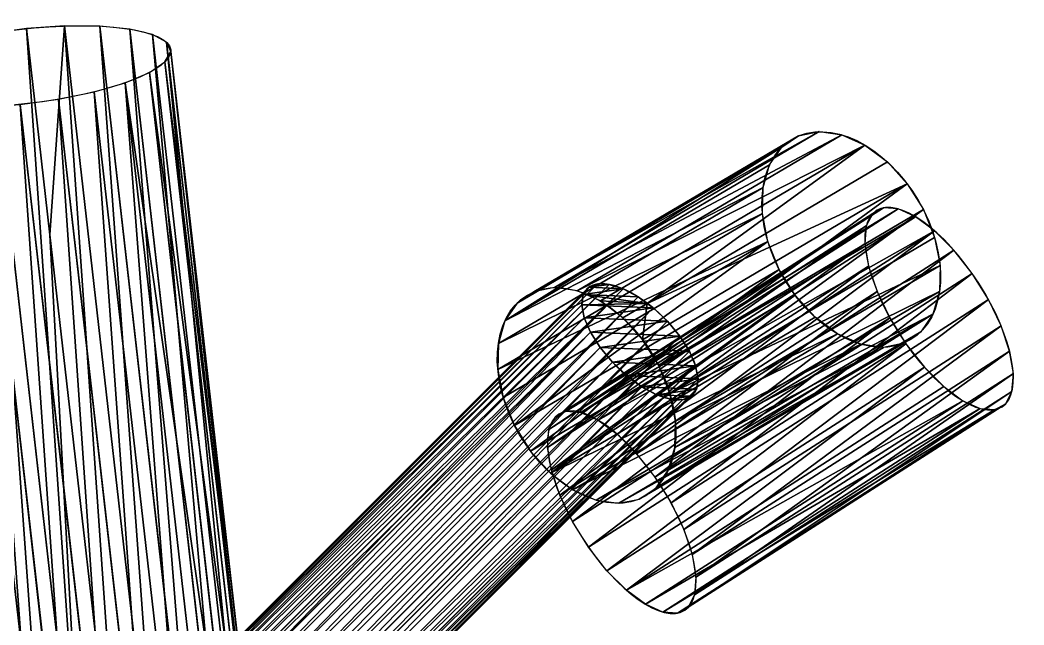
# Model space of a CAD drawing. Extents: x -53.3 to 43.9, y -14.4 to 31.2.
# Drawn here: x -0.81 to 15.93, y 10.02 to 20.11 of the extents above; entities that cross this region are included whole.
import ezdxf

# ---------------------------------------------------------------- set-up
doc = ezdxf.new("R2010")
doc.units = 0
doc.header["$MEASUREMENT"] = 0
doc.layers.get('0').update_dxf_attribs({"color": 13, "linetype": 'CONTINUOUS'})

msp = doc.modelspace()

# ---------------------------------------------------------------- linework, layer by layer
at = {"color": 0}
for p, q in [((-0.314, 16.524, 24.672), (-0.706, 19.966, 23.771)), ((-0.314, 16.524, 24.672), (-0.706, 19.966, 23.771)), ((1.559, 5.706, 27.405), (-0.072, 20.009, 23.658)), ((1.559, 5.706, 27.405), (-0.072, 20.009, 23.658)), ((2.147, 5.703, 27.137), (0.516, 20.006, 23.39)), ((2.147, 5.703, 27.137), (0.516, 20.006, 23.39)), ((2.647, 5.654, 26.732), (1.017, 19.957, 22.985)), ((2.647, 5.654, 26.732), (1.017, 19.957, 22.985)), ((0.286, 5.578, 27.467), (-1.344, 19.88, 23.72)), ((0.286, 5.578, 27.467), (-1.344, 19.88, 23.72)), ((3.26, 5.435, 25.628), (1.63, 19.738, 21.881)), ((3.26, 5.435, 25.628), (1.63, 19.738, 21.881)), ((3.33, 5.28, 25.005), (1.7, 19.582, 21.258)), ((3.33, 5.28, 25.005), (1.7, 19.582, 21.258)), ((3.232, 5.107, 24.39), (1.602, 19.41, 20.643)), ((3.232, 5.107, 24.39), (1.602, 19.41, 20.643)), ((2.974, 4.93, 23.825), (1.344, 19.233, 20.079)), ((2.974, 4.93, 23.825), (1.344, 19.233, 20.079)), ((2.572, 4.759, 23.349), (0.942, 19.062, 19.602)), ((2.572, 4.759, 23.349), (0.942, 19.062, 19.602)), ((1.456, 4.484, 22.784), (-0.174, 18.787, 19.038)), ((1.456, 4.484, 22.784), (-0.174, 18.787, 19.038)), ((2.054, 4.607, 22.994), (0.424, 18.91, 19.247)), ((2.054, 4.607, 22.994), (0.424, 18.91, 19.247)), ((0.183, 4.355, 22.847), (-1.447, 18.658, 19.1)), ((0.183, 4.355, 22.847), (-1.447, 18.658, 19.1)), ((0.818, 4.398, 22.734), (-0.813, 18.701, 18.987)), ((0.818, 4.398, 22.734), (-0.813, 18.701, 18.987)), ((12.173, 18.176, 65.829), (7.759, 15.576, 61.245)), ((12.173, 18.176, 65.829), (7.759, 15.576, 61.245)), ((12.515, 18.247, 65.461), (8.1, 15.647, 60.876)), ((12.515, 18.247, 65.461), (8.1, 15.647, 60.876)), ((12.893, 18.194, 65.127), (8.478, 15.595, 60.542)), ((12.893, 18.194, 65.127), (8.478, 15.595, 60.542)), ((11.892, 17.988, 66.207), (7.477, 15.388, 61.623)), ((11.892, 17.988, 66.207), (7.477, 15.388, 61.623)), ((13.281, 18.023, 64.849), (8.867, 15.423, 60.265)), ((13.281, 18.023, 64.849), (8.867, 15.423, 60.265)), ((11.689, 17.695, 66.568), (7.275, 15.095, 61.984)), ((11.689, 17.695, 66.568), (7.275, 15.095, 61.984)), ((13.655, 17.745, 64.648), (9.645, 15.383, 60.484)), ((13.655, 17.745, 64.648), (9.645, 15.383, 60.484)), ((11.58, 17.317, 66.888), (7.165, 14.717, 62.304)), ((11.58, 17.317, 66.888), (7.165, 14.717, 62.304)), ((13.59, 16.977, 58.528), (8.296, 13.584, 61.307)), ((13.59, 16.977, 58.528), (8.296, 13.584, 61.307)), ((13.834, 16.96, 58.972), (8.54, 13.566, 61.752)), ((13.834, 16.96, 58.972), (8.54, 13.566, 61.752)), ((14.255, 16.947, 64.522), (9.84, 14.348, 59.937)), ((14.255, 16.947, 64.522), (9.84, 14.348, 59.937)), ((11.57, 16.88, 67.145), (7.156, 14.28, 62.561)), ((11.57, 16.88, 67.145), (7.156, 14.28, 62.561)), ((13.409, 16.88, 58.064), (8.115, 13.486, 60.844)), ((13.409, 16.88, 58.064), (8.115, 13.486, 60.844)), ((14.125, 16.829, 59.367), (8.831, 13.435, 62.146)), ((14.125, 16.829, 59.367), (8.831, 13.435, 62.146)), ((13.303, 16.674, 57.613), (8.009, 13.281, 60.392)), ((13.303, 16.674, 57.613), (8.009, 13.281, 60.392)), ((14.443, 16.594, 59.685), (9.149, 13.2, 62.464)), ((14.443, 16.594, 59.685), (9.149, 13.2, 62.464)), ((0.924, 5.663, 27.517), (-0.314, 16.524, 24.672)), ((0.924, 5.663, 27.517), (-0.314, 16.524, 24.672)), ((11.662, 16.413, 67.322), (7.248, 13.813, 62.737)), ((11.662, 16.413, 67.322), (7.248, 13.813, 62.737)), ((14.441, 16.483, 64.606), (10.027, 13.883, 60.021)), ((14.441, 16.483, 64.606), (10.027, 13.883, 60.021)), ((13.281, 16.375, 57.204), (7.987, 12.981, 59.983)), ((13.281, 16.375, 57.204), (7.987, 12.981, 59.983)), ((14.765, 16.27, 59.904), (9.472, 12.876, 62.683)), ((14.765, 16.27, 59.904), (9.472, 12.876, 62.683)), ((11.848, 15.949, 67.406), (7.434, 13.349, 62.821)), ((11.848, 15.949, 67.406), (7.434, 13.349, 62.821)), ((13.342, 16.002, 56.866), (8.049, 12.608, 59.645)), ((13.342, 16.002, 56.866), (8.049, 12.608, 59.645)), ((14.533, 16.016, 64.782), (10.118, 13.417, 60.198)), ((14.533, 16.016, 64.782), (10.118, 13.417, 60.198)), ((15.071, 15.88, 60.01), (9.778, 12.486, 62.79)), ((15.071, 15.88, 60.01), (9.778, 12.486, 62.79)), ((-5.363, 1.625, 51.399), (8.672, 15.651, 61.466)), ((-5.363, 1.625, 51.399), (8.672, 15.651, 61.466)), ((-5.216, 1.682, 51.114), (8.819, 15.709, 61.181)), ((-5.216, 1.682, 51.114), (8.819, 15.709, 61.181)), ((-5.02, 1.674, 50.853), (9.015, 15.7, 60.92)), ((-5.02, 1.674, 50.853), (9.015, 15.7, 60.92)), ((-4.789, 1.6, 50.634), (9.245, 15.626, 60.701)), ((-4.789, 1.6, 50.634), (9.245, 15.626, 60.701)), ((13.484, 15.581, 56.622), (8.19, 12.187, 59.401)), ((13.484, 15.581, 56.622), (8.19, 12.187, 59.401)), ((14.523, 15.579, 65.039), (10.109, 12.979, 60.455)), ((14.523, 15.579, 65.039), (10.109, 12.979, 60.455)), ((-5.452, 1.506, 51.69), (8.582, 15.532, 61.757)), ((-5.452, 1.506, 51.69), (8.582, 15.532, 61.757)), ((-4.539, 1.466, 50.473), (9.495, 15.492, 60.54)), ((-4.539, 1.466, 50.473), (9.495, 15.492, 60.54)), ((-5.477, 1.333, 51.965), (8.558, 15.359, 62.032)), ((-5.477, 1.333, 51.965), (8.558, 15.359, 62.032)), ((-4.287, 1.281, 50.379), (9.747, 15.307, 60.446)), ((-4.287, 1.281, 50.379), (9.747, 15.307, 60.446)), ((9.645, 15.383, 60.484), (9.24, 15.145, 60.063)), ((9.645, 15.383, 60.484), (9.24, 15.145, 60.063)), ((-5.436, 1.118, 52.207), (8.599, 15.144, 62.274)), ((-5.436, 1.118, 52.207), (8.599, 15.144, 62.274)), ((12.449, 15.151, 67.28), (8.034, 12.552, 62.695)), ((12.449, 15.151, 67.28), (8.034, 12.552, 62.695)), ((14.414, 15.201, 65.359), (9.999, 12.601, 60.775)), ((14.414, 15.201, 65.359), (9.999, 12.601, 60.775)), ((14.211, 14.908, 65.72), (9.797, 12.308, 61.136)), ((14.211, 14.908, 65.72), (9.797, 12.308, 61.136)), ((15.552, 15.008, 59.862), (10.258, 11.615, 62.641)), ((15.552, 15.008, 59.862), (10.258, 11.615, 62.641)), ((-5.331, 0.875, 52.399), (8.703, 14.902, 62.466)), ((-5.331, 0.875, 52.399), (8.703, 14.902, 62.466)), ((-3.845, 0.81, 50.417), (10.19, 14.837, 60.484)), ((-3.845, 0.81, 50.417), (10.19, 14.837, 60.484)), ((12.822, 14.873, 67.078), (8.407, 12.273, 62.494)), ((12.822, 14.873, 67.078), (8.407, 12.273, 62.494)), ((-5.171, 0.622, 52.528), (8.864, 14.649, 62.595)), ((-5.171, 0.622, 52.528), (8.864, 14.649, 62.595)), ((-3.684, 0.557, 50.546), (10.351, 14.584, 60.613)), ((-3.684, 0.557, 50.546), (10.351, 14.584, 60.613)), ((13.965, 14.709, 56.473), (8.671, 11.316, 59.253)), ((13.965, 14.709, 56.473), (8.671, 11.316, 59.253)), ((13.211, 14.702, 66.801), (8.796, 12.102, 62.216)), ((13.211, 14.702, 66.801), (8.796, 12.102, 62.216)), ((13.589, 14.649, 66.467), (9.174, 12.05, 61.882)), ((13.589, 14.649, 66.467), (9.174, 12.05, 61.882)), ((13.93, 14.72, 66.098), (9.515, 12.12, 61.514)), ((13.93, 14.72, 66.098), (9.515, 12.12, 61.514)), ((15.694, 14.587, 59.618), (10.4, 11.193, 62.397)), ((15.694, 14.587, 59.618), (10.4, 11.193, 62.397)), ((-3.579, 0.315, 50.738), (10.455, 14.342, 60.805)), ((-3.579, 0.315, 50.738), (10.455, 14.342, 60.805)), ((14.271, 14.319, 56.579), (8.977, 10.925, 59.359)), ((14.271, 14.319, 56.579), (8.977, 10.925, 59.359)), ((-4.728, 0.152, 52.566), (9.307, 14.179, 62.633)), ((-4.728, 0.152, 52.566), (9.307, 14.179, 62.633)), ((-3.538, 0.1, 50.98), (10.496, 14.127, 61.047)), ((-3.538, 0.1, 50.98), (10.496, 14.127, 61.047)), ((15.756, 14.214, 59.28), (10.462, 10.82, 62.059)), ((15.756, 14.214, 59.28), (10.462, 10.82, 62.059)), ((-4.476, -0.033, 52.472), (9.559, 13.994, 62.54)), ((-4.476, -0.033, 52.472), (9.559, 13.994, 62.54)), ((-3.563, -0.073, 51.255), (10.472, 13.954, 61.322)), ((-3.563, -0.073, 51.255), (10.472, 13.954, 61.322)), ((14.594, 13.995, 56.799), (9.3, 10.601, 59.578)), ((14.594, 13.995, 56.799), (9.3, 10.601, 59.578)), ((15.733, 13.915, 58.871), (10.439, 10.521, 61.65)), ((15.733, 13.915, 58.871), (10.439, 10.521, 61.65)), ((-4.226, -0.167, 52.311), (9.809, 13.86, 62.378)), ((-4.226, -0.167, 52.311), (9.809, 13.86, 62.378)), ((-3.995, -0.241, 52.092), (10.039, 13.786, 62.159)), ((-3.995, -0.241, 52.092), (10.039, 13.786, 62.159)), ((-3.8, -0.249, 51.831), (10.235, 13.777, 61.898)), ((-3.8, -0.249, 51.831), (10.235, 13.777, 61.898)), ((-3.652, -0.192, 51.546), (10.382, 13.834, 61.613)), ((-3.652, -0.192, 51.546), (10.382, 13.834, 61.613)), ((14.911, 13.76, 57.117), (9.618, 10.366, 59.896)), ((14.911, 13.76, 57.117), (9.618, 10.366, 59.896)), ((15.202, 13.629, 57.511), (9.909, 10.235, 60.29)), ((15.202, 13.629, 57.511), (9.909, 10.235, 60.29)), ((15.447, 13.612, 57.955), (10.153, 10.218, 60.735)), ((15.447, 13.612, 57.955), (10.153, 10.218, 60.735)), ((15.628, 13.709, 58.419), (10.334, 10.315, 61.198)), ((15.628, 13.709, 58.419), (10.334, 10.315, 61.198))]:
    msp.add_line(p, q, dxfattribs=at)
at = {"color": 17}
for p, q in [((3.027, 5.563, 26.217), (1.397, 19.865, 22.47)), ((3.027, 5.563, 26.217), (1.397, 19.865, 22.47)), ((13.987, 17.378, 64.536), (9.572, 14.778, 59.952)), ((13.987, 17.378, 64.536), (9.572, 14.778, 59.952)), ((12.117, 15.518, 67.391), (7.702, 12.919, 62.807)), ((12.117, 15.518, 67.391), (7.702, 12.919, 62.807)), ((15.34, 15.449, 59.996), (10.046, 12.056, 62.775)), ((15.34, 15.449, 59.996), (10.046, 12.056, 62.775)), ((-4.05, 1.057, 50.36), (9.984, 15.084, 60.427)), ((-4.05, 1.057, 50.36), (9.984, 15.084, 60.427)), ((13.696, 15.14, 56.488), (8.403, 11.746, 59.267)), ((13.696, 15.14, 56.488), (8.403, 11.746, 59.267)), ((-4.965, 0.376, 52.585), (9.07, 14.402, 62.652)), ((-4.965, 0.376, 52.585), (9.07, 14.402, 62.652))]:
    msp.add_line(p, q, dxfattribs=at)
at = {"color": 17, "extrusion": (0.109604, -0.961531, 0.251884)}
msp.add_circle((1.435, 25.55, -13.288), 2.475, dxfattribs=at)
msp.add_circle((1.435, 25.55, -13.288), 2.475, dxfattribs=at)
msp.add_circle((1.435, 25.55, -13.288), 2.475, dxfattribs=at)
msp.add_circle((1.435, 25.55, -13.288), 2.475, dxfattribs=at)
msp.add_circle((1.435, 25.55, -13.288), 2.475, dxfattribs=at)
msp.add_circle((1.435, 25.55, -13.288), 2.475, dxfattribs=at)
msp.add_circle((1.435, 25.55, -13.288), 2.475, dxfattribs=at)
msp.add_circle((1.435, 25.55, -13.288), 2.475, dxfattribs=at)
msp.add_circle((1.435, 25.55, -13.288), 2.475, dxfattribs=at)
msp.add_circle((1.435, 25.55, -13.288), 2.475, dxfattribs=at)
msp.add_circle((1.435, 25.55, -13.288), 2.475, dxfattribs=at)
msp.add_circle((1.435, 25.55, -13.288), 2.475, dxfattribs=at)
msp.add_circle((1.435, 25.55, -13.288), 2.475, dxfattribs=at)
msp.add_circle((1.435, 25.55, -13.288), 2.475, dxfattribs=at)
msp.add_circle((1.435, 25.55, -13.288), 2.475, dxfattribs=at)
msp.add_circle((1.435, 25.55, -13.288), 2.475, dxfattribs=at)
msp.add_circle((1.435, 25.55, -13.288), 2.475, dxfattribs=at)
msp.add_circle((1.435, 25.55, -13.288), 2.475, dxfattribs=at)
msp.add_circle((1.435, 25.55, -13.288), 2.475, dxfattribs=at)
msp.add_circle((1.435, 25.55, -13.288), 2.475, dxfattribs=at)
msp.add_circle((1.435, 25.55, -13.288), 2.475, dxfattribs=at)
msp.add_circle((1.435, 25.55, -13.288), 2.475, dxfattribs=at)
msp.add_circle((1.435, 25.55, -13.288), 2.475, dxfattribs=at)
msp.add_circle((1.435, 25.55, -13.288), 2.475, dxfattribs=at)
at = {"color": 17, "extrusion": (0.642116, 0.378149, 0.666851)}
for centre in [(7.55, 36.09, 58.588), (7.55, 36.09, 58.588), (7.55, 36.09, 58.588), (7.55, 36.09, 58.588), (7.55, 36.09, 58.588), (7.55, 36.09, 58.588), (7.55, 36.09, 58.588), (7.55, 36.09, 58.588), (7.55, 36.09, 58.588), (7.55, 36.09, 58.588), (7.55, 36.09, 58.588), (7.55, 36.09, 58.588), (7.55, 36.09, 58.588), (7.55, 36.09, 58.588), (7.55, 36.09, 58.588), (7.55, 36.09, 58.588), (7.55, 36.09, 58.588), (7.55, 36.09, 58.588), (7.55, 36.09, 58.588), (7.55, 36.09, 58.588), (7.55, 36.09, 58.588), (7.55, 36.09, 58.588), (7.55, 36.09, 58.588), (7.55, 36.09, 58.588), (7.55, 36.09, 51.713), (7.55, 36.09, 51.713), (7.55, 36.09, 51.713), (7.55, 36.09, 51.713), (7.55, 36.09, 51.713), (7.55, 36.09, 51.713), (7.55, 36.09, 51.713), (7.55, 36.09, 51.713), (7.55, 36.09, 51.713), (7.55, 36.09, 51.713), (7.55, 36.09, 51.713), (7.55, 36.09, 51.713), (7.55, 36.09, 51.713), (7.55, 36.09, 51.713), (7.55, 36.09, 51.713), (7.55, 36.09, 51.713), (7.55, 36.09, 51.713), (7.55, 36.09, 51.713), (7.55, 36.09, 51.713), (7.55, 36.09, 51.713), (7.55, 36.09, 51.713), (7.55, 36.09, 51.713), (7.55, 36.09, 51.713), (7.55, 36.09, 51.713)]:
    msp.add_circle(centre, 1.943, dxfattribs=at)
at = {"color": 17, "extrusion": (0.769996, 0.493639, -0.404261)}
for centre in [(5.04, 61.548, -4.816), (5.04, 61.548, -4.816), (5.04, 61.548, -4.816), (5.04, 61.548, -4.816), (5.04, 61.548, -4.816), (5.04, 61.548, -4.816), (5.04, 61.548, -4.816), (5.04, 61.548, -4.816), (5.04, 61.548, -4.816), (5.04, 61.548, -4.816), (5.04, 61.548, -4.816), (5.04, 61.548, -4.816), (5.04, 61.548, -4.816), (5.04, 61.548, -4.816), (5.04, 61.548, -4.816), (5.04, 61.548, -4.816), (5.04, 61.548, -4.816), (5.04, 61.548, -4.816), (5.04, 61.548, -4.816), (5.04, 61.548, -4.816), (5.04, 61.548, -4.816), (5.04, 61.548, -4.816), (5.04, 61.548, -4.816), (5.04, 61.548, -4.816), (5.04, 61.548, -11.691), (5.04, 61.548, -11.691), (5.04, 61.548, -11.691), (5.04, 61.548, -11.691), (5.04, 61.548, -11.691), (5.04, 61.548, -11.691), (5.04, 61.548, -11.691), (5.04, 61.548, -11.691), (5.04, 61.548, -11.691), (5.04, 61.548, -11.691), (5.04, 61.548, -11.691), (5.04, 61.548, -11.691), (5.04, 61.548, -11.691), (5.04, 61.548, -11.691), (5.04, 61.548, -11.691), (5.04, 61.548, -11.691), (5.04, 61.548, -11.691), (5.04, 61.548, -11.691), (5.04, 61.548, -11.691), (5.04, 61.548, -11.691), (5.04, 61.548, -11.691), (5.04, 61.548, -11.691), (5.04, 61.548, -11.691), (5.04, 61.548, -11.691)]:
    msp.add_circle(centre, 1.943, dxfattribs=at)
at = {"color": 17, "extrusion": (-0.63077, -0.630411, -0.452451)}
msp.add_circle((-3.693, 47.116, -43.147), 1.25, dxfattribs=at)
msp.add_circle((-3.693, 47.116, -43.147), 1.25, dxfattribs=at)
msp.add_circle((-3.693, 47.116, -43.147), 1.25, dxfattribs=at)
msp.add_circle((-3.693, 47.116, -43.147), 1.25, dxfattribs=at)
msp.add_circle((-3.693, 47.116, -43.147), 1.25, dxfattribs=at)
msp.add_circle((-3.693, 47.116, -43.147), 1.25, dxfattribs=at)
msp.add_circle((-3.693, 47.116, -43.147), 1.25, dxfattribs=at)
msp.add_circle((-3.693, 47.116, -43.147), 1.25, dxfattribs=at)
msp.add_circle((-3.693, 47.116, -43.147), 1.25, dxfattribs=at)
msp.add_circle((-3.693, 47.116, -43.147), 1.25, dxfattribs=at)
msp.add_circle((-3.693, 47.116, -43.147), 1.25, dxfattribs=at)
msp.add_circle((-3.693, 47.116, -43.147), 1.25, dxfattribs=at)
msp.add_circle((-3.693, 47.116, -43.147), 1.25, dxfattribs=at)
msp.add_circle((-3.693, 47.116, -43.147), 1.25, dxfattribs=at)
msp.add_circle((-3.693, 47.116, -43.147), 1.25, dxfattribs=at)
msp.add_circle((-3.693, 47.116, -43.147), 1.25, dxfattribs=at)
msp.add_circle((-3.693, 47.116, -43.147), 1.25, dxfattribs=at)
msp.add_circle((-3.693, 47.116, -43.147), 1.25, dxfattribs=at)
msp.add_circle((-3.693, 47.116, -43.147), 1.25, dxfattribs=at)
msp.add_circle((-3.693, 47.116, -43.147), 1.25, dxfattribs=at)
msp.add_circle((-3.693, 47.116, -43.147), 1.25, dxfattribs=at)
msp.add_circle((-3.693, 47.116, -43.147), 1.25, dxfattribs=at)
msp.add_circle((-3.693, 47.116, -43.147), 1.25, dxfattribs=at)
msp.add_circle((-3.693, 47.116, -43.147), 1.25, dxfattribs=at)
msp.add_circle((-3.693, 47.116, -43.147), 1.25, dxfattribs=at)

# ---------------------------------------------------------------- meshes
at = {"color": 17}
mesh = msp.add_polyface(dxfattribs=at)
corners = [(0.286, 5.578, 27.467), (-0.706, 19.966, 23.771), (-1.344, 19.88, 23.72), (-0.314, 16.524, 24.672), (0.924, 5.663, 27.517)]
mesh.append_faces([[corners[k] for k in face] for face in [(0, 1, 2), (3, 0, 4)]], dxfattribs={"vtx0": -1, "color": 17})
mesh.append_faces([[corners[k] for k in face] for face in [(1, 0, 3)]], dxfattribs={"vtx0": -1, "vtx1": -1, "color": 17})
mesh = msp.add_polyface(dxfattribs=at)
corners = [(-0.314, 16.524, 24.672), (-0.072, 20.009, 23.658), (-0.706, 19.966, 23.771), (0.924, 5.663, 27.517), (1.559, 5.706, 27.405)]
mesh.append_faces([[corners[k] for k in face] for face in [(0, 1, 2), (1, 3, 4)]], dxfattribs={"vtx0": -1, "color": 17})
mesh.append_faces([[corners[k] for k in face] for face in [(1, 0, 3)]], dxfattribs={"vtx0": -1, "vtx2": -1, "color": 17})
mesh = msp.add_polyface(dxfattribs=at)
corners = [(1.559, 5.706, 27.405), (0.516, 20.006, 23.39), (-0.072, 20.009, 23.658), (2.147, 5.703, 27.137)]
mesh.append_faces([[corners[k] for k in face] for face in [(0, 1, 2), (1, 0, 3)]], dxfattribs={"vtx0": -1, "color": 17})
mesh = msp.add_polyface(dxfattribs=at)
corners = [(2.147, 5.703, 27.137), (1.017, 19.957, 22.985), (0.516, 20.006, 23.39), (2.647, 5.654, 26.732)]
mesh.append_faces([[corners[k] for k in face] for face in [(0, 1, 2), (1, 0, 3)]], dxfattribs={"vtx0": -1, "color": 17})
mesh = msp.add_polyface(dxfattribs=at)
corners = [(1.397, 19.865, 22.47), (2.647, 5.654, 26.732), (3.027, 5.563, 26.217), (1.017, 19.957, 22.985)]
mesh.append_faces([[corners[k] for k in face] for face in [(0, 1, 2), (1, 0, 3)]], dxfattribs={"vtx0": -1, "color": 17})
mesh = msp.add_polyface(dxfattribs=at)
corners = [(-0.312, 5.454, 27.257), (-1.344, 19.88, 23.72), (-1.943, 19.757, 23.51), (0.286, 5.578, 27.467)]
mesh.append_faces([[corners[k] for k in face] for face in [(0, 1, 2), (1, 0, 3)]], dxfattribs={"vtx0": -1, "color": 17})
mesh = msp.add_polyface(dxfattribs=at)
corners = [(1.63, 19.738, 21.881), (3.027, 5.563, 26.217), (3.26, 5.435, 25.628), (1.397, 19.865, 22.47)]
mesh.append_faces([[corners[k] for k in face] for face in [(0, 1, 2), (1, 0, 3)]], dxfattribs={"vtx0": -1, "color": 17})
mesh = msp.add_polyface(dxfattribs=at)
corners = [(-0.83, 5.302, 26.902), (-1.943, 19.757, 23.51), (-2.461, 19.605, 23.155), (-0.312, 5.454, 27.257)]
mesh.append_faces([[corners[k] for k in face] for face in [(0, 1, 2), (1, 0, 3)]], dxfattribs={"vtx0": -1, "color": 17})
mesh = msp.add_polyface(dxfattribs=at)
corners = [(1.7, 19.582, 21.258), (3.26, 5.435, 25.628), (3.33, 5.28, 25.005), (1.63, 19.738, 21.881)]
mesh.append_faces([[corners[k] for k in face] for face in [(0, 1, 2), (1, 0, 3)]], dxfattribs={"vtx0": -1, "color": 17})
mesh = msp.add_polyface(dxfattribs=at)
corners = [(1.602, 19.41, 20.643), (3.33, 5.28, 25.005), (3.232, 5.107, 24.39), (1.7, 19.582, 21.258)]
mesh.append_faces([[corners[k] for k in face] for face in [(0, 1, 2), (1, 0, 3)]], dxfattribs={"vtx0": -1, "color": 17})
mesh = msp.add_polyface(dxfattribs=at)
corners = [(1.344, 19.233, 20.079), (3.232, 5.107, 24.39), (2.974, 4.93, 23.825), (1.602, 19.41, 20.643)]
mesh.append_faces([[corners[k] for k in face] for face in [(0, 1, 2), (1, 0, 3)]], dxfattribs={"vtx0": -1, "color": 17})
mesh = msp.add_polyface(dxfattribs=at)
corners = [(0.942, 19.062, 19.602), (2.974, 4.93, 23.825), (2.572, 4.759, 23.349), (1.344, 19.233, 20.079)]
mesh.append_faces([[corners[k] for k in face] for face in [(0, 1, 2), (1, 0, 3)]], dxfattribs={"vtx0": -1, "color": 17})
mesh = msp.add_polyface(dxfattribs=at)
corners = [(0.942, 19.062, 19.602), (2.054, 4.607, 22.994), (0.424, 18.91, 19.247), (2.572, 4.759, 23.349)]
mesh.append_faces([[corners[k] for k in face] for face in [(0, 1, 2), (1, 0, 3)]], dxfattribs={"vtx0": -1, "color": 17})
mesh = msp.add_polyface(dxfattribs=at)
corners = [(-0.174, 18.787, 19.038), (0.818, 4.398, 22.734), (-0.813, 18.701, 18.987), (1.456, 4.484, 22.784)]
mesh.append_faces([[corners[k] for k in face] for face in [(0, 1, 2), (1, 0, 3)]], dxfattribs={"vtx0": -1, "color": 17})
mesh = msp.add_polyface(dxfattribs=at)
corners = [(0.424, 18.91, 19.247), (1.456, 4.484, 22.784), (-0.174, 18.787, 19.038), (2.054, 4.607, 22.994)]
mesh.append_faces([[corners[k] for k in face] for face in [(0, 1, 2), (1, 0, 3)]], dxfattribs={"vtx0": -1, "color": 17})
mesh = msp.add_polyface(dxfattribs=at)
corners = [(-2.035, 18.661, 19.368), (-0.905, 4.408, 23.52), (-2.536, 18.71, 19.773), (-0.405, 4.359, 23.115)]
mesh.append_faces([[corners[k] for k in face] for face in [(0, 1, 2), (1, 0, 3)]], dxfattribs={"vtx0": -1, "color": 17})
mesh = msp.add_polyface(dxfattribs=at)
corners = [(-1.447, 18.658, 19.1), (-0.405, 4.359, 23.115), (-2.035, 18.661, 19.368), (0.183, 4.355, 22.847)]
mesh.append_faces([[corners[k] for k in face] for face in [(0, 1, 2), (1, 0, 3)]], dxfattribs={"vtx0": -1, "color": 17})
mesh = msp.add_polyface(dxfattribs=at)
corners = [(-0.813, 18.701, 18.987), (0.183, 4.355, 22.847), (-1.447, 18.658, 19.1), (0.818, 4.398, 22.734)]
mesh.append_faces([[corners[k] for k in face] for face in [(0, 1, 2), (1, 0, 3)]], dxfattribs={"vtx0": -1, "color": 17})
mesh = msp.add_polyface(dxfattribs=at)
corners = [(7.477, 15.388, 61.623), (12.173, 18.176, 65.829), (7.759, 15.576, 61.245), (11.892, 17.988, 66.207)]
mesh.append_faces([[corners[k] for k in face] for face in [(0, 1, 2), (1, 0, 3)]], dxfattribs={"vtx0": -1, "color": 17})
mesh = msp.add_polyface(dxfattribs=at)
corners = [(7.759, 15.576, 61.245), (12.515, 18.247, 65.461), (8.1, 15.647, 60.876), (12.173, 18.176, 65.829)]
mesh.append_faces([[corners[k] for k in face] for face in [(0, 1, 2), (1, 0, 3)]], dxfattribs={"vtx0": -1, "color": 17})
mesh = msp.add_polyface(dxfattribs=at)
corners = [(8.1, 15.647, 60.876), (12.893, 18.194, 65.127), (8.478, 15.595, 60.542), (12.515, 18.247, 65.461)]
mesh.append_faces([[corners[k] for k in face] for face in [(0, 1, 2), (1, 0, 3)]], dxfattribs={"vtx0": -1, "color": 17})
mesh = msp.add_polyface(dxfattribs=at)
corners = [(8.478, 15.595, 60.542), (13.281, 18.023, 64.849), (8.867, 15.423, 60.265), (12.893, 18.194, 65.127)]
mesh.append_faces([[corners[k] for k in face] for face in [(0, 1, 2), (1, 0, 3)]], dxfattribs={"vtx0": -1, "color": 17})
mesh = msp.add_polyface(dxfattribs=at)
corners = [(7.275, 15.095, 61.984), (11.892, 17.988, 66.207), (7.477, 15.388, 61.623), (11.689, 17.695, 66.568)]
mesh.append_faces([[corners[k] for k in face] for face in [(0, 1, 2), (1, 0, 3)]], dxfattribs={"vtx0": -1, "color": 17})
mesh = msp.add_polyface(dxfattribs=at)
corners = [(8.867, 15.423, 60.265), (9.645, 15.383, 60.484), (9.24, 15.145, 60.063), (13.281, 18.023, 64.849), (13.655, 17.745, 64.648)]
mesh.append_faces([[corners[k] for k in face] for face in [(0, 1, 2), (1, 3, 4)]], dxfattribs={"vtx0": -1, "color": 17})
mesh.append_faces([[corners[k] for k in face] for face in [(1, 0, 3)]], dxfattribs={"vtx0": -1, "vtx2": -1, "color": 17})
mesh = msp.add_polyface(dxfattribs=at)
corners = [(11.58, 17.317, 66.888), (7.275, 15.095, 61.984), (7.165, 14.717, 62.304), (11.689, 17.695, 66.568)]
mesh.append_faces([[corners[k] for k in face] for face in [(0, 1, 2), (1, 0, 3)]], dxfattribs={"vtx0": -1, "color": 17})
mesh = msp.add_polyface(dxfattribs=at)
corners = [(9.645, 15.383, 60.484), (9.572, 14.778, 59.952), (9.24, 15.145, 60.063), (13.987, 17.378, 64.536), (13.655, 17.745, 64.648)]
mesh.append_faces([[corners[k] for k in face] for face in [(0, 1, 2), (3, 0, 4)]], dxfattribs={"vtx0": -1, "color": 17})
mesh.append_faces([[corners[k] for k in face] for face in [(1, 0, 3)]], dxfattribs={"vtx0": -1, "vtx1": -1, "color": 17})
mesh = msp.add_polyface(dxfattribs=at)
corners = [(11.57, 16.88, 67.145), (7.165, 14.717, 62.304), (7.156, 14.28, 62.561), (11.58, 17.317, 66.888)]
mesh.append_faces([[corners[k] for k in face] for face in [(0, 1, 2), (1, 0, 3)]], dxfattribs={"vtx0": -1, "color": 17})
mesh = msp.add_polyface(dxfattribs=at)
corners = [(13.987, 17.378, 64.536), (9.84, 14.348, 59.937), (9.572, 14.778, 59.952), (14.255, 16.947, 64.522)]
mesh.append_faces([[corners[k] for k in face] for face in [(0, 1, 2), (1, 0, 3)]], dxfattribs={"vtx0": -1, "color": 17})
mesh = msp.add_polyface(dxfattribs=at)
corners = [(8.115, 13.486, 60.844), (13.59, 16.977, 58.528), (13.409, 16.88, 58.064), (8.296, 13.584, 61.307)]
mesh.append_faces([[corners[k] for k in face] for face in [(0, 1, 2), (1, 0, 3)]], dxfattribs={"vtx0": -1, "color": 17})
mesh = msp.add_polyface(dxfattribs=at)
corners = [(8.296, 13.584, 61.307), (13.834, 16.96, 58.972), (13.59, 16.977, 58.528), (8.54, 13.566, 61.752)]
mesh.append_faces([[corners[k] for k in face] for face in [(0, 1, 2), (1, 0, 3)]], dxfattribs={"vtx0": -1, "color": 17})
mesh = msp.add_polyface(dxfattribs=at)
corners = [(8.54, 13.566, 61.752), (14.125, 16.829, 59.367), (13.834, 16.96, 58.972), (8.831, 13.435, 62.146)]
mesh.append_faces([[corners[k] for k in face] for face in [(0, 1, 2), (1, 0, 3)]], dxfattribs={"vtx0": -1, "color": 17})
mesh = msp.add_polyface(dxfattribs=at)
corners = [(14.255, 16.947, 64.522), (10.027, 13.883, 60.021), (9.84, 14.348, 59.937), (14.441, 16.483, 64.606)]
mesh.append_faces([[corners[k] for k in face] for face in [(0, 1, 2), (1, 0, 3)]], dxfattribs={"vtx0": -1, "color": 17})
mesh = msp.add_polyface(dxfattribs=at)
corners = [(11.662, 16.413, 67.322), (7.156, 14.28, 62.561), (7.248, 13.813, 62.737), (11.57, 16.88, 67.145)]
mesh.append_faces([[corners[k] for k in face] for face in [(0, 1, 2), (1, 0, 3)]], dxfattribs={"vtx0": -1, "color": 17})
mesh = msp.add_polyface(dxfattribs=at)
corners = [(8.009, 13.281, 60.392), (13.409, 16.88, 58.064), (13.303, 16.674, 57.613), (8.115, 13.486, 60.844)]
mesh.append_faces([[corners[k] for k in face] for face in [(0, 1, 2), (1, 0, 3)]], dxfattribs={"vtx0": -1, "color": 17})
mesh = msp.add_polyface(dxfattribs=at)
corners = [(8.831, 13.435, 62.146), (14.443, 16.594, 59.685), (14.125, 16.829, 59.367), (9.149, 13.2, 62.464)]
mesh.append_faces([[corners[k] for k in face] for face in [(0, 1, 2), (1, 0, 3)]], dxfattribs={"vtx0": -1, "color": 17})
mesh = msp.add_polyface(dxfattribs=at)
corners = [(7.987, 12.981, 59.983), (13.303, 16.674, 57.613), (13.281, 16.375, 57.204), (8.009, 13.281, 60.392)]
mesh.append_faces([[corners[k] for k in face] for face in [(0, 1, 2), (1, 0, 3)]], dxfattribs={"vtx0": -1, "color": 17})
mesh = msp.add_polyface(dxfattribs=at)
corners = [(9.472, 12.876, 62.683), (14.443, 16.594, 59.685), (9.149, 13.2, 62.464), (14.765, 16.27, 59.904)]
mesh.append_faces([[corners[k] for k in face] for face in [(0, 1, 2), (1, 0, 3)]], dxfattribs={"vtx0": -1, "color": 17})
mesh = msp.add_polyface(dxfattribs=at)
corners = [(7.434, 13.349, 62.821), (11.662, 16.413, 67.322), (7.248, 13.813, 62.737), (11.848, 15.949, 67.406)]
mesh.append_faces([[corners[k] for k in face] for face in [(0, 1, 2), (1, 0, 3)]], dxfattribs={"vtx0": -1, "color": 17})
mesh = msp.add_polyface(dxfattribs=at)
corners = [(10.027, 13.883, 60.021), (14.533, 16.016, 64.782), (10.118, 13.417, 60.198), (14.441, 16.483, 64.606)]
mesh.append_faces([[corners[k] for k in face] for face in [(0, 1, 2), (1, 0, 3)]], dxfattribs={"vtx0": -1, "color": 17})
mesh = msp.add_polyface(dxfattribs=at)
corners = [(13.281, 16.375, 57.204), (8.049, 12.608, 59.645), (7.987, 12.981, 59.983), (13.342, 16.002, 56.866)]
mesh.append_faces([[corners[k] for k in face] for face in [(0, 1, 2), (1, 0, 3)]], dxfattribs={"vtx0": -1, "color": 17})
mesh = msp.add_polyface(dxfattribs=at)
corners = [(9.778, 12.486, 62.79), (14.765, 16.27, 59.904), (9.472, 12.876, 62.683), (15.071, 15.88, 60.01)]
mesh.append_faces([[corners[k] for k in face] for face in [(0, 1, 2), (1, 0, 3)]], dxfattribs={"vtx0": -1, "color": 17})
mesh = msp.add_polyface(dxfattribs=at)
corners = [(7.702, 12.919, 62.807), (11.848, 15.949, 67.406), (7.434, 13.349, 62.821), (12.117, 15.518, 67.391)]
mesh.append_faces([[corners[k] for k in face] for face in [(0, 1, 2), (1, 0, 3)]], dxfattribs={"vtx0": -1, "color": 17})
mesh = msp.add_polyface(dxfattribs=at)
corners = [(13.342, 16.002, 56.866), (8.19, 12.187, 59.401), (8.049, 12.608, 59.645), (13.484, 15.581, 56.622)]
mesh.append_faces([[corners[k] for k in face] for face in [(0, 1, 2), (1, 0, 3)]], dxfattribs={"vtx0": -1, "color": 17})
mesh = msp.add_polyface(dxfattribs=at)
corners = [(10.118, 13.417, 60.198), (14.523, 15.579, 65.039), (10.109, 12.979, 60.455), (14.533, 16.016, 64.782)]
mesh.append_faces([[corners[k] for k in face] for face in [(0, 1, 2), (1, 0, 3)]], dxfattribs={"vtx0": -1, "color": 17})
mesh = msp.add_polyface(dxfattribs=at)
corners = [(10.046, 12.056, 62.775), (15.071, 15.88, 60.01), (9.778, 12.486, 62.79), (15.34, 15.449, 59.996)]
mesh.append_faces([[corners[k] for k in face] for face in [(0, 1, 2), (1, 0, 3)]], dxfattribs={"vtx0": -1, "color": 17})
mesh = msp.add_polyface(dxfattribs=at)
corners = [(8.582, 15.532, 61.757), (-5.363, 1.625, 51.399), (-5.452, 1.506, 51.69), (8.672, 15.651, 61.466)]
mesh.append_faces([[corners[k] for k in face] for face in [(0, 1, 2), (1, 0, 3)]], dxfattribs={"vtx0": -1, "color": 17})
mesh = msp.add_polyface(dxfattribs=at)
corners = [(-5.363, 1.625, 51.399), (8.819, 15.709, 61.181), (-5.216, 1.682, 51.114), (8.672, 15.651, 61.466)]
mesh.append_faces([[corners[k] for k in face] for face in [(0, 1, 2), (1, 0, 3)]], dxfattribs={"vtx0": -1, "color": 17})
mesh = msp.add_polyface(dxfattribs=at)
corners = [(-5.216, 1.682, 51.114), (9.015, 15.7, 60.92), (-5.02, 1.674, 50.853), (8.819, 15.709, 61.181)]
mesh.append_faces([[corners[k] for k in face] for face in [(0, 1, 2), (1, 0, 3)]], dxfattribs={"vtx0": -1, "color": 17})
mesh = msp.add_polyface(dxfattribs=at)
corners = [(-5.02, 1.674, 50.853), (9.245, 15.626, 60.701), (-4.789, 1.6, 50.634), (9.015, 15.7, 60.92)]
mesh.append_faces([[corners[k] for k in face] for face in [(0, 1, 2), (1, 0, 3)]], dxfattribs={"vtx0": -1, "color": 17})
mesh = msp.add_polyface(dxfattribs=at)
corners = [(9.245, 15.626, 60.701), (-4.539, 1.466, 50.473), (-4.789, 1.6, 50.634), (9.495, 15.492, 60.54)]
mesh.append_faces([[corners[k] for k in face] for face in [(0, 1, 2), (1, 0, 3)]], dxfattribs={"vtx0": -1, "color": 17})
mesh = msp.add_polyface(dxfattribs=at)
corners = [(13.484, 15.581, 56.622), (8.403, 11.746, 59.267), (8.19, 12.187, 59.401), (13.696, 15.14, 56.488)]
mesh.append_faces([[corners[k] for k in face] for face in [(0, 1, 2), (1, 0, 3)]], dxfattribs={"vtx0": -1, "color": 17})
mesh = msp.add_polyface(dxfattribs=at)
corners = [(10.382, 13.834, 61.613), (10.039, 13.786, 62.159), (10.235, 13.777, 61.898), (9.809, 13.86, 62.378), (10.472, 13.954, 61.322), (9.559, 13.994, 62.54), (10.496, 14.127, 61.047), (9.307, 14.179, 62.633), (10.455, 14.342, 60.805), (9.07, 14.402, 62.652), (10.351, 14.584, 60.613), (8.864, 14.649, 62.595), (10.19, 14.837, 60.484), (8.703, 14.902, 62.466), (9.984, 15.084, 60.427), (8.599, 15.144, 62.274), (9.747, 15.307, 60.446), (8.558, 15.359, 62.032), (9.645, 15.383, 60.484), (8.582, 15.532, 61.757), (9.495, 15.492, 60.54), (9.245, 15.626, 60.701), (8.672, 15.651, 61.466), (9.015, 15.7, 60.92), (8.819, 15.709, 61.181)]
mesh.append_faces([[corners[k] for k in face] for face in [(0, 1, 2), (22, 23, 24)]], dxfattribs={"vtx0": -1, "color": 17})
mesh.append_faces([[corners[k] for k in face] for face in [(1, 0, 3), (3, 4, 5), (5, 6, 7), (7, 8, 9), (9, 10, 11), (11, 12, 13), (13, 14, 15), (15, 16, 17), (17, 18, 19), (19, 21, 22)]], dxfattribs={"vtx0": -1, "vtx1": -1, "color": 17})
mesh.append_faces([[corners[k] for k in face] for face in [(3, 0, 4), (5, 4, 6), (7, 6, 8), (9, 8, 10), (11, 10, 12), (13, 12, 14), (15, 14, 16), (17, 16, 18), (19, 18, 20), (19, 20, 21), (22, 21, 23)]], dxfattribs={"vtx0": -1, "vtx2": -1, "color": 17})
mesh = msp.add_polyface(dxfattribs=at)
corners = [(10.109, 12.979, 60.455), (14.414, 15.201, 65.359), (9.999, 12.601, 60.775), (14.523, 15.579, 65.039)]
mesh.append_faces([[corners[k] for k in face] for face in [(0, 1, 2), (1, 0, 3)]], dxfattribs={"vtx0": -1, "color": 17})
mesh = msp.add_polyface(dxfattribs=at)
corners = [(8.558, 15.359, 62.032), (-5.452, 1.506, 51.69), (-5.477, 1.333, 51.965), (8.582, 15.532, 61.757)]
mesh.append_faces([[corners[k] for k in face] for face in [(0, 1, 2), (1, 0, 3)]], dxfattribs={"vtx0": -1, "color": 17})
mesh = msp.add_polyface(dxfattribs=at)
corners = [(9.495, 15.492, 60.54), (-4.287, 1.281, 50.379), (-4.539, 1.466, 50.473), (9.747, 15.307, 60.446), (9.645, 15.383, 60.484)]
mesh.append_faces([[corners[k] for k in face] for face in [(0, 1, 2), (3, 0, 4)]], dxfattribs={"vtx0": -1, "color": 17})
mesh.append_faces([[corners[k] for k in face] for face in [(1, 0, 3)]], dxfattribs={"vtx0": -1, "vtx1": -1, "color": 17})
mesh = msp.add_polyface(dxfattribs=at)
corners = [(8.034, 12.552, 62.695), (12.117, 15.518, 67.391), (7.702, 12.919, 62.807), (12.449, 15.151, 67.28)]
mesh.append_faces([[corners[k] for k in face] for face in [(0, 1, 2), (1, 0, 3)]], dxfattribs={"vtx0": -1, "color": 17})
mesh = msp.add_polyface(dxfattribs=at)
corners = [(10.258, 11.615, 62.641), (15.34, 15.449, 59.996), (10.046, 12.056, 62.775), (15.552, 15.008, 59.862)]
mesh.append_faces([[corners[k] for k in face] for face in [(0, 1, 2), (1, 0, 3)]], dxfattribs={"vtx0": -1, "color": 17})
mesh = msp.add_polyface(dxfattribs=at)
corners = [(8.599, 15.144, 62.274), (-5.477, 1.333, 51.965), (-5.436, 1.118, 52.207), (8.558, 15.359, 62.032)]
mesh.append_faces([[corners[k] for k in face] for face in [(0, 1, 2), (1, 0, 3)]], dxfattribs={"vtx0": -1, "color": 17})
mesh = msp.add_polyface(dxfattribs=at)
corners = [(9.747, 15.307, 60.446), (-4.05, 1.057, 50.36), (-4.287, 1.281, 50.379), (9.984, 15.084, 60.427)]
mesh.append_faces([[corners[k] for k in face] for face in [(0, 1, 2), (1, 0, 3)]], dxfattribs={"vtx0": -1, "color": 17})
mesh = msp.add_polyface(dxfattribs=at)
corners = [(8.703, 14.902, 62.466), (-5.436, 1.118, 52.207), (-5.331, 0.875, 52.399), (8.599, 15.144, 62.274)]
mesh.append_faces([[corners[k] for k in face] for face in [(0, 1, 2), (1, 0, 3)]], dxfattribs={"vtx0": -1, "color": 17})
mesh = msp.add_polyface(dxfattribs=at)
corners = [(9.984, 15.084, 60.427), (-3.845, 0.81, 50.417), (-4.05, 1.057, 50.36), (10.19, 14.837, 60.484)]
mesh.append_faces([[corners[k] for k in face] for face in [(0, 1, 2), (1, 0, 3)]], dxfattribs={"vtx0": -1, "color": 17})
mesh = msp.add_polyface(dxfattribs=at)
corners = [(12.822, 14.873, 67.078), (8.034, 12.552, 62.695), (8.407, 12.273, 62.494), (12.449, 15.151, 67.28)]
mesh.append_faces([[corners[k] for k in face] for face in [(0, 1, 2), (1, 0, 3)]], dxfattribs={"vtx0": -1, "color": 17})
mesh = msp.add_polyface(dxfattribs=at)
corners = [(13.696, 15.14, 56.488), (8.671, 11.316, 59.253), (8.403, 11.746, 59.267), (13.965, 14.709, 56.473)]
mesh.append_faces([[corners[k] for k in face] for face in [(0, 1, 2), (1, 0, 3)]], dxfattribs={"vtx0": -1, "color": 17})
mesh = msp.add_polyface(dxfattribs=at)
corners = [(14.414, 15.201, 65.359), (9.797, 12.308, 61.136), (9.999, 12.601, 60.775), (14.211, 14.908, 65.72)]
mesh.append_faces([[corners[k] for k in face] for face in [(0, 1, 2), (1, 0, 3)]], dxfattribs={"vtx0": -1, "color": 17})
mesh = msp.add_polyface(dxfattribs=at)
corners = [(14.211, 14.908, 65.72), (9.515, 12.12, 61.514), (9.797, 12.308, 61.136), (13.93, 14.72, 66.098)]
mesh.append_faces([[corners[k] for k in face] for face in [(0, 1, 2), (1, 0, 3)]], dxfattribs={"vtx0": -1, "color": 17})
mesh = msp.add_polyface(dxfattribs=at)
corners = [(10.4, 11.193, 62.397), (15.552, 15.008, 59.862), (10.258, 11.615, 62.641), (15.694, 14.587, 59.618)]
mesh.append_faces([[corners[k] for k in face] for face in [(0, 1, 2), (1, 0, 3)]], dxfattribs={"vtx0": -1, "color": 17})
mesh = msp.add_polyface(dxfattribs=at)
corners = [(-5.171, 0.622, 52.528), (8.703, 14.902, 62.466), (-5.331, 0.875, 52.399), (8.864, 14.649, 62.595)]
mesh.append_faces([[corners[k] for k in face] for face in [(0, 1, 2), (1, 0, 3)]], dxfattribs={"vtx0": -1, "color": 17})
mesh = msp.add_polyface(dxfattribs=at)
corners = [(10.19, 14.837, 60.484), (-3.684, 0.557, 50.546), (-3.845, 0.81, 50.417), (10.351, 14.584, 60.613)]
mesh.append_faces([[corners[k] for k in face] for face in [(0, 1, 2), (1, 0, 3)]], dxfattribs={"vtx0": -1, "color": 17})
mesh = msp.add_polyface(dxfattribs=at)
corners = [(13.211, 14.702, 66.801), (8.407, 12.273, 62.494), (8.796, 12.102, 62.216), (12.822, 14.873, 67.078)]
mesh.append_faces([[corners[k] for k in face] for face in [(0, 1, 2), (1, 0, 3)]], dxfattribs={"vtx0": -1, "color": 17})
mesh = msp.add_polyface(dxfattribs=at)
corners = [(-4.965, 0.376, 52.585), (8.864, 14.649, 62.595), (-5.171, 0.622, 52.528), (9.07, 14.402, 62.652)]
mesh.append_faces([[corners[k] for k in face] for face in [(0, 1, 2), (1, 0, 3)]], dxfattribs={"vtx0": -1, "color": 17})
mesh = msp.add_polyface(dxfattribs=at)
corners = [(-3.684, 0.557, 50.546), (10.455, 14.342, 60.805), (-3.579, 0.315, 50.738), (10.351, 14.584, 60.613)]
mesh.append_faces([[corners[k] for k in face] for face in [(0, 1, 2), (1, 0, 3)]], dxfattribs={"vtx0": -1, "color": 17})
mesh = msp.add_polyface(dxfattribs=at)
corners = [(13.965, 14.709, 56.473), (8.977, 10.925, 59.359), (8.671, 11.316, 59.253), (14.271, 14.319, 56.579)]
mesh.append_faces([[corners[k] for k in face] for face in [(0, 1, 2), (1, 0, 3)]], dxfattribs={"vtx0": -1, "color": 17})
mesh = msp.add_polyface(dxfattribs=at)
corners = [(13.589, 14.649, 66.467), (8.796, 12.102, 62.216), (9.174, 12.05, 61.882), (13.211, 14.702, 66.801)]
mesh.append_faces([[corners[k] for k in face] for face in [(0, 1, 2), (1, 0, 3)]], dxfattribs={"vtx0": -1, "color": 17})
mesh = msp.add_polyface(dxfattribs=at)
corners = [(13.93, 14.72, 66.098), (9.174, 12.05, 61.882), (9.515, 12.12, 61.514), (13.589, 14.649, 66.467)]
mesh.append_faces([[corners[k] for k in face] for face in [(0, 1, 2), (1, 0, 3)]], dxfattribs={"vtx0": -1, "color": 17})
mesh = msp.add_polyface(dxfattribs=at)
corners = [(10.462, 10.82, 62.059), (15.694, 14.587, 59.618), (10.4, 11.193, 62.397), (15.756, 14.214, 59.28)]
mesh.append_faces([[corners[k] for k in face] for face in [(0, 1, 2), (1, 0, 3)]], dxfattribs={"vtx0": -1, "color": 17})
mesh = msp.add_polyface(dxfattribs=at)
corners = [(-4.728, 0.152, 52.566), (9.07, 14.402, 62.652), (-4.965, 0.376, 52.585), (9.307, 14.179, 62.633)]
mesh.append_faces([[corners[k] for k in face] for face in [(0, 1, 2), (1, 0, 3)]], dxfattribs={"vtx0": -1, "color": 17})
mesh = msp.add_polyface(dxfattribs=at)
corners = [(-3.579, 0.315, 50.738), (10.496, 14.127, 61.047), (-3.538, 0.1, 50.98), (10.455, 14.342, 60.805)]
mesh.append_faces([[corners[k] for k in face] for face in [(0, 1, 2), (1, 0, 3)]], dxfattribs={"vtx0": -1, "color": 17})
mesh = msp.add_polyface(dxfattribs=at)
corners = [(14.271, 14.319, 56.579), (9.3, 10.601, 59.578), (8.977, 10.925, 59.359), (14.594, 13.995, 56.799)]
mesh.append_faces([[corners[k] for k in face] for face in [(0, 1, 2), (1, 0, 3)]], dxfattribs={"vtx0": -1, "color": 17})
mesh = msp.add_polyface(dxfattribs=at)
corners = [(-4.476, -0.033, 52.472), (9.307, 14.179, 62.633), (-4.728, 0.152, 52.566), (9.559, 13.994, 62.54)]
mesh.append_faces([[corners[k] for k in face] for face in [(0, 1, 2), (1, 0, 3)]], dxfattribs={"vtx0": -1, "color": 17})
mesh = msp.add_polyface(dxfattribs=at)
corners = [(-3.538, 0.1, 50.98), (10.472, 13.954, 61.322), (-3.563, -0.073, 51.255), (10.496, 14.127, 61.047)]
mesh.append_faces([[corners[k] for k in face] for face in [(0, 1, 2), (1, 0, 3)]], dxfattribs={"vtx0": -1, "color": 17})
mesh = msp.add_polyface(dxfattribs=at)
corners = [(15.756, 14.214, 59.28), (10.439, 10.521, 61.65), (15.733, 13.915, 58.871), (10.462, 10.82, 62.059)]
mesh.append_faces([[corners[k] for k in face] for face in [(0, 1, 2), (1, 0, 3)]], dxfattribs={"vtx0": -1, "color": 17})
mesh = msp.add_polyface(dxfattribs=at)
corners = [(-4.226, -0.167, 52.311), (9.559, 13.994, 62.54), (-4.476, -0.033, 52.472), (9.809, 13.86, 62.378)]
mesh.append_faces([[corners[k] for k in face] for face in [(0, 1, 2), (1, 0, 3)]], dxfattribs={"vtx0": -1, "color": 17})
mesh = msp.add_polyface(dxfattribs=at)
corners = [(-3.563, -0.073, 51.255), (10.382, 13.834, 61.613), (-3.652, -0.192, 51.546), (10.472, 13.954, 61.322)]
mesh.append_faces([[corners[k] for k in face] for face in [(0, 1, 2), (1, 0, 3)]], dxfattribs={"vtx0": -1, "color": 17})
mesh = msp.add_polyface(dxfattribs=at)
corners = [(14.911, 13.76, 57.117), (9.3, 10.601, 59.578), (14.594, 13.995, 56.799), (9.618, 10.366, 59.896)]
mesh.append_faces([[corners[k] for k in face] for face in [(0, 1, 2), (1, 0, 3)]], dxfattribs={"vtx0": -1, "color": 17})
mesh = msp.add_polyface(dxfattribs=at)
corners = [(15.733, 13.915, 58.871), (10.334, 10.315, 61.198), (15.628, 13.709, 58.419), (10.439, 10.521, 61.65)]
mesh.append_faces([[corners[k] for k in face] for face in [(0, 1, 2), (1, 0, 3)]], dxfattribs={"vtx0": -1, "color": 17})
mesh = msp.add_polyface(dxfattribs=at)
corners = [(10.039, 13.786, 62.159), (-4.226, -0.167, 52.311), (-3.995, -0.241, 52.092), (9.809, 13.86, 62.378)]
mesh.append_faces([[corners[k] for k in face] for face in [(0, 1, 2), (1, 0, 3)]], dxfattribs={"vtx0": -1, "color": 17})
mesh = msp.add_polyface(dxfattribs=at)
corners = [(10.235, 13.777, 61.898), (-3.995, -0.241, 52.092), (-3.8, -0.249, 51.831), (10.039, 13.786, 62.159)]
mesh.append_faces([[corners[k] for k in face] for face in [(0, 1, 2), (1, 0, 3)]], dxfattribs={"vtx0": -1, "color": 17})
mesh = msp.add_polyface(dxfattribs=at)
corners = [(10.382, 13.834, 61.613), (-3.8, -0.249, 51.831), (-3.652, -0.192, 51.546), (10.235, 13.777, 61.898)]
mesh.append_faces([[corners[k] for k in face] for face in [(0, 1, 2), (1, 0, 3)]], dxfattribs={"vtx0": -1, "color": 17})
mesh = msp.add_polyface(dxfattribs=at)
corners = [(15.202, 13.629, 57.511), (9.618, 10.366, 59.896), (14.911, 13.76, 57.117), (9.909, 10.235, 60.29)]
mesh.append_faces([[corners[k] for k in face] for face in [(0, 1, 2), (1, 0, 3)]], dxfattribs={"vtx0": -1, "color": 17})
mesh = msp.add_polyface(dxfattribs=at)
corners = [(15.447, 13.612, 57.955), (9.909, 10.235, 60.29), (15.202, 13.629, 57.511), (10.153, 10.218, 60.735)]
mesh.append_faces([[corners[k] for k in face] for face in [(0, 1, 2), (1, 0, 3)]], dxfattribs={"vtx0": -1, "color": 17})
mesh = msp.add_polyface(dxfattribs=at)
corners = [(15.628, 13.709, 58.419), (10.153, 10.218, 60.735), (15.447, 13.612, 57.955), (10.334, 10.315, 61.198)]
mesh.append_faces([[corners[k] for k in face] for face in [(0, 1, 2), (1, 0, 3)]], dxfattribs={"vtx0": -1, "color": 17})

doc.saveas('drawing.dxf')
